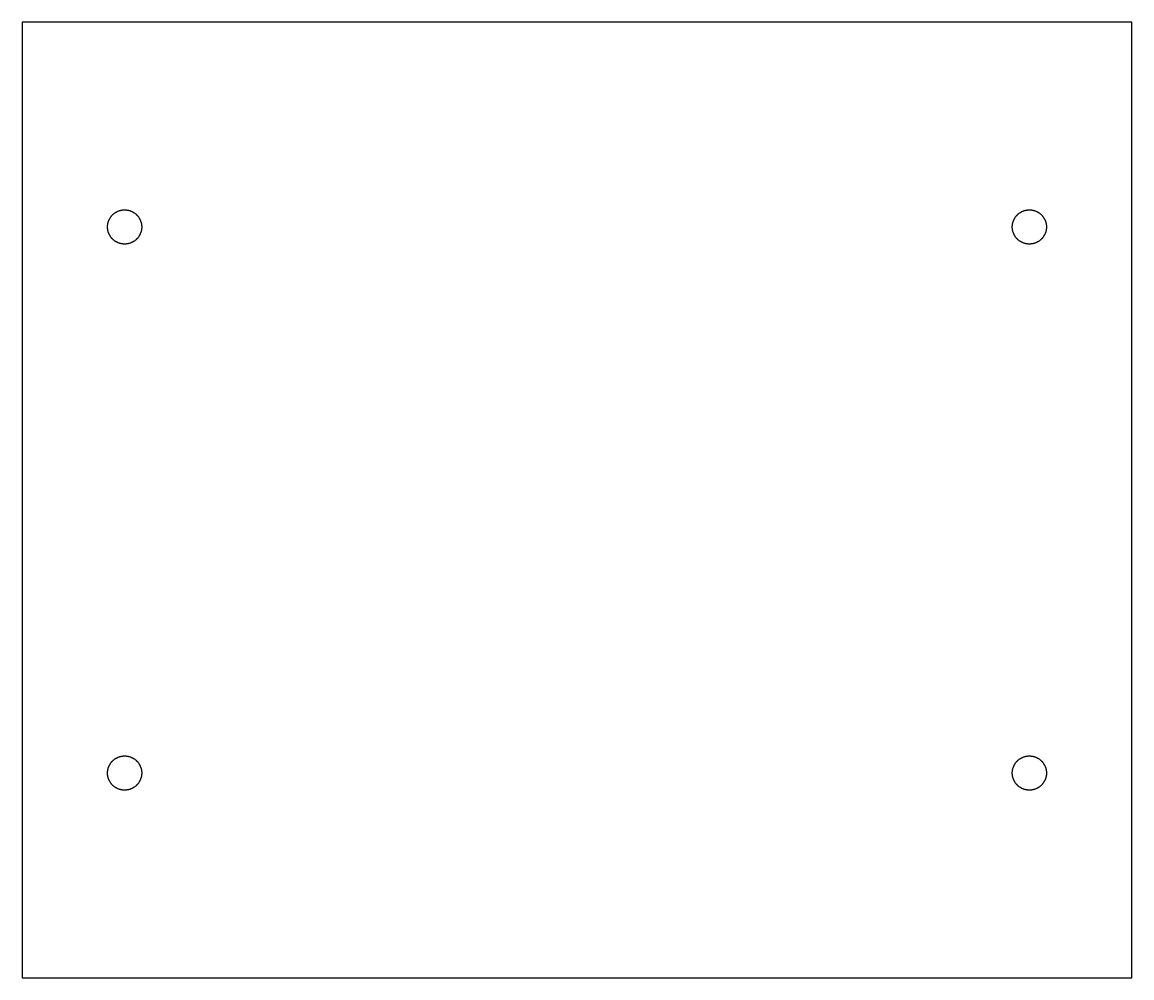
# Model space of a CAD drawing. Header units: millimetres. Extents: x -204 to 87, y -44 to 247.
# Drawn here: x -43 to 87, y 133 to 245 of the extents above; entities that cross this region are included whole.
import ezdxf

# ---------------------------------------------------------------- set-up
doc = ezdxf.new("R2010")
doc.units = ezdxf.units.MM
doc.layers.add('For Laser Cutter', color=18, linetype='Continuous', true_color=0x000000)

msp = doc.modelspace()

# ---------------------------------------------------------------- linework, layer by layer
at = {"layer": 'For Laser Cutter'}
for points in [[(87, 133), (87, 245), (-43, 245), (-43, 133)], [(-31, 219), (-31.04, 219), (-31.09, 219), (-31.13, 219), (-31.18, 219.01), (-31.23, 219.01), (-31.27, 219.02), (-31.32, 219.03), (-31.36, 219.03), (-31.41, 219.04), (-31.46, 219.05), (-31.5, 219.06), (-31.55, 219.08), (-31.6, 219.09), (-31.64, 219.11), (-31.69, 219.12), (-31.74, 219.14), (-31.78, 219.16), (-31.83, 219.18), (-31.87, 219.2), (-31.92, 219.22), (-31.96, 219.25), (-32.01, 219.27), (-32.05, 219.3), (-32.09, 219.33), (-32.14, 219.35), (-32.18, 219.38), (-32.22, 219.42), (-32.26, 219.45), (-32.3, 219.48), (-32.34, 219.51), (-32.38, 219.55), (-32.41, 219.59), (-32.45, 219.62), (-32.49, 219.66), (-32.52, 219.7), (-32.55, 219.74), (-32.58, 219.78), (-32.62, 219.82), (-32.65, 219.86), (-32.67, 219.91), (-32.7, 219.95), (-32.73, 219.99), (-32.75, 220.04), (-32.78, 220.08), (-32.8, 220.13), (-32.82, 220.17), (-32.84, 220.22), (-32.86, 220.26), (-32.88, 220.31), (-32.89, 220.36), (-32.91, 220.4), (-32.92, 220.45), (-32.94, 220.5), (-32.95, 220.54), (-32.96, 220.59), (-32.97, 220.64), (-32.97, 220.68), (-32.98, 220.73), (-32.99, 220.77), (-32.99, 220.82), (-33, 220.87), (-33, 220.91), (-33, 220.96), (-33, 221), (-33, 221.04), (-33, 221.09), (-33, 221.13), (-32.99, 221.18), (-32.99, 221.23), (-32.98, 221.27), (-32.97, 221.32), (-32.97, 221.36), (-32.96, 221.41), (-32.95, 221.46), (-32.94, 221.5), (-32.92, 221.55), (-32.91, 221.6), (-32.89, 221.64), (-32.88, 221.69), (-32.86, 221.74), (-32.84, 221.78), (-32.82, 221.83), (-32.8, 221.87), (-32.78, 221.92), (-32.75, 221.96), (-32.73, 222.01), (-32.7, 222.05), (-32.67, 222.09), (-32.65, 222.14), (-32.62, 222.18), (-32.58, 222.22), (-32.55, 222.26), (-32.52, 222.3), (-32.49, 222.34), (-32.45, 222.38), (-32.41, 222.41), (-32.38, 222.45), (-32.34, 222.49), (-32.3, 222.52), (-32.26, 222.55), (-32.22, 222.58), (-32.18, 222.62), (-32.14, 222.65), (-32.09, 222.67), (-32.05, 222.7), (-32.01, 222.73), (-31.96, 222.75), (-31.92, 222.78), (-31.87, 222.8), (-31.83, 222.82), (-31.78, 222.84), (-31.74, 222.86), (-31.69, 222.88), (-31.64, 222.89), (-31.6, 222.91), (-31.55, 222.92), (-31.5, 222.94), (-31.46, 222.95), (-31.41, 222.96), (-31.36, 222.97), (-31.32, 222.97), (-31.27, 222.98), (-31.23, 222.99), (-31.18, 222.99), (-31.13, 223), (-31.09, 223), (-31.04, 223), (-31, 223), (-30.96, 223), (-30.91, 223), (-30.87, 223), (-30.82, 222.99), (-30.77, 222.99), (-30.73, 222.98), (-30.68, 222.97), (-30.64, 222.97), (-30.59, 222.96), (-30.54, 222.95), (-30.5, 222.94), (-30.45, 222.92), (-30.4, 222.91), (-30.36, 222.89), (-30.31, 222.88), (-30.26, 222.86), (-30.22, 222.84), (-30.17, 222.82), (-30.13, 222.8), (-30.08, 222.78), (-30.04, 222.75), (-29.99, 222.73), (-29.95, 222.7), (-29.91, 222.67), (-29.86, 222.65), (-29.82, 222.62), (-29.78, 222.58), (-29.74, 222.55), (-29.7, 222.52), (-29.66, 222.49), (-29.62, 222.45), (-29.59, 222.41), (-29.55, 222.38), (-29.51, 222.34), (-29.48, 222.3), (-29.45, 222.26), (-29.42, 222.22), (-29.38, 222.18), (-29.35, 222.14), (-29.33, 222.09), (-29.3, 222.05), (-29.27, 222.01), (-29.25, 221.96), (-29.22, 221.92), (-29.2, 221.87), (-29.18, 221.83), (-29.16, 221.78), (-29.14, 221.74), (-29.12, 221.69), (-29.11, 221.64), (-29.09, 221.6), (-29.08, 221.55), (-29.06, 221.5), (-29.05, 221.46), (-29.04, 221.41), (-29.03, 221.36), (-29.03, 221.32), (-29.02, 221.27), (-29.01, 221.23), (-29.01, 221.18), (-29, 221.13), (-29, 221.09), (-29, 221.04), (-29, 221), (-29, 220.96), (-29, 220.91), (-29, 220.87), (-29.01, 220.82), (-29.01, 220.77), (-29.02, 220.73), (-29.03, 220.68), (-29.03, 220.64), (-29.04, 220.59), (-29.05, 220.54), (-29.06, 220.5), (-29.08, 220.45), (-29.09, 220.4), (-29.11, 220.36), (-29.12, 220.31), (-29.14, 220.26), (-29.16, 220.22), (-29.18, 220.17), (-29.2, 220.13), (-29.22, 220.08), (-29.25, 220.04), (-29.27, 219.99), (-29.3, 219.95), (-29.33, 219.91), (-29.35, 219.86), (-29.38, 219.82), (-29.42, 219.78), (-29.45, 219.74), (-29.48, 219.7), (-29.51, 219.66), (-29.55, 219.62), (-29.59, 219.59), (-29.62, 219.55), (-29.66, 219.51), (-29.7, 219.48), (-29.74, 219.45), (-29.78, 219.42), (-29.82, 219.38), (-29.86, 219.35), (-29.91, 219.33), (-29.95, 219.3), (-29.99, 219.27), (-30.04, 219.25), (-30.08, 219.22), (-30.13, 219.2), (-30.17, 219.18), (-30.22, 219.16), (-30.26, 219.14), (-30.31, 219.12), (-30.36, 219.11), (-30.4, 219.09), (-30.45, 219.08), (-30.5, 219.06), (-30.54, 219.05), (-30.59, 219.04), (-30.64, 219.03), (-30.68, 219.03), (-30.73, 219.02), (-30.77, 219.01), (-30.82, 219.01), (-30.87, 219), (-30.91, 219), (-30.96, 219)], [(75, 219), (74.96, 219), (74.91, 219), (74.87, 219), (74.82, 219.01), (74.77, 219.01), (74.73, 219.02), (74.68, 219.03), (74.64, 219.03), (74.59, 219.04), (74.54, 219.05), (74.5, 219.06), (74.45, 219.08), (74.4, 219.09), (74.36, 219.11), (74.31, 219.12), (74.26, 219.14), (74.22, 219.16), (74.17, 219.18), (74.13, 219.2), (74.08, 219.22), (74.04, 219.25), (73.99, 219.27), (73.95, 219.3), (73.91, 219.33), (73.86, 219.35), (73.82, 219.38), (73.78, 219.42), (73.74, 219.45), (73.7, 219.48), (73.66, 219.51), (73.62, 219.55), (73.59, 219.59), (73.55, 219.62), (73.51, 219.66), (73.48, 219.7), (73.45, 219.74), (73.42, 219.78), (73.38, 219.82), (73.35, 219.86), (73.33, 219.91), (73.3, 219.95), (73.27, 219.99), (73.25, 220.04), (73.22, 220.08), (73.2, 220.13), (73.18, 220.17), (73.16, 220.22), (73.14, 220.26), (73.12, 220.31), (73.11, 220.36), (73.09, 220.4), (73.08, 220.45), (73.06, 220.5), (73.05, 220.54), (73.04, 220.59), (73.03, 220.64), (73.03, 220.68), (73.02, 220.73), (73.01, 220.77), (73.01, 220.82), (73, 220.87), (73, 220.91), (73, 220.96), (73, 221), (73, 221.04), (73, 221.09), (73, 221.13), (73.01, 221.18), (73.01, 221.23), (73.02, 221.27), (73.03, 221.32), (73.03, 221.36), (73.04, 221.41), (73.05, 221.46), (73.06, 221.5), (73.08, 221.55), (73.09, 221.6), (73.11, 221.64), (73.12, 221.69), (73.14, 221.74), (73.16, 221.78), (73.18, 221.83), (73.2, 221.87), (73.22, 221.92), (73.25, 221.96), (73.27, 222.01), (73.3, 222.05), (73.33, 222.09), (73.35, 222.14), (73.38, 222.18), (73.42, 222.22), (73.45, 222.26), (73.48, 222.3), (73.51, 222.34), (73.55, 222.38), (73.59, 222.41), (73.62, 222.45), (73.66, 222.49), (73.7, 222.52), (73.74, 222.55), (73.78, 222.58), (73.82, 222.62), (73.86, 222.65), (73.91, 222.67), (73.95, 222.7), (73.99, 222.73), (74.04, 222.75), (74.08, 222.78), (74.13, 222.8), (74.17, 222.82), (74.22, 222.84), (74.26, 222.86), (74.31, 222.88), (74.36, 222.89), (74.4, 222.91), (74.45, 222.92), (74.5, 222.94), (74.54, 222.95), (74.59, 222.96), (74.64, 222.97), (74.68, 222.97), (74.73, 222.98), (74.77, 222.99), (74.82, 222.99), (74.87, 223), (74.91, 223), (74.96, 223), (75, 223), (75.04, 223), (75.09, 223), (75.13, 223), (75.18, 222.99), (75.23, 222.99), (75.27, 222.98), (75.32, 222.97), (75.36, 222.97), (75.41, 222.96), (75.46, 222.95), (75.5, 222.94), (75.55, 222.92), (75.6, 222.91), (75.64, 222.89), (75.69, 222.88), (75.74, 222.86), (75.78, 222.84), (75.83, 222.82), (75.87, 222.8), (75.92, 222.78), (75.96, 222.75), (76.01, 222.73), (76.05, 222.7), (76.09, 222.67), (76.14, 222.65), (76.18, 222.62), (76.22, 222.58), (76.26, 222.55), (76.3, 222.52), (76.34, 222.49), (76.38, 222.45), (76.41, 222.41), (76.45, 222.38), (76.49, 222.34), (76.52, 222.3), (76.55, 222.26), (76.58, 222.22), (76.62, 222.18), (76.65, 222.14), (76.67, 222.09), (76.7, 222.05), (76.73, 222.01), (76.75, 221.96), (76.78, 221.92), (76.8, 221.87), (76.82, 221.83), (76.84, 221.78), (76.86, 221.74), (76.88, 221.69), (76.89, 221.64), (76.91, 221.6), (76.92, 221.55), (76.94, 221.5), (76.95, 221.46), (76.96, 221.41), (76.97, 221.36), (76.97, 221.32), (76.98, 221.27), (76.99, 221.23), (76.99, 221.18), (77, 221.13), (77, 221.09), (77, 221.04), (77, 221), (77, 220.96), (77, 220.91), (77, 220.87), (76.99, 220.82), (76.99, 220.77), (76.98, 220.73), (76.97, 220.68), (76.97, 220.64), (76.96, 220.59), (76.95, 220.54), (76.94, 220.5), (76.92, 220.45), (76.91, 220.4), (76.89, 220.36), (76.88, 220.31), (76.86, 220.26), (76.84, 220.22), (76.82, 220.17), (76.8, 220.13), (76.78, 220.08), (76.75, 220.04), (76.73, 219.99), (76.7, 219.95), (76.67, 219.91), (76.65, 219.86), (76.62, 219.82), (76.58, 219.78), (76.55, 219.74), (76.52, 219.7), (76.49, 219.66), (76.45, 219.62), (76.41, 219.59), (76.38, 219.55), (76.34, 219.51), (76.3, 219.48), (76.26, 219.45), (76.22, 219.42), (76.18, 219.38), (76.14, 219.35), (76.09, 219.33), (76.05, 219.3), (76.01, 219.27), (75.96, 219.25), (75.92, 219.22), (75.87, 219.2), (75.83, 219.18), (75.78, 219.16), (75.74, 219.14), (75.69, 219.12), (75.64, 219.11), (75.6, 219.09), (75.55, 219.08), (75.5, 219.06), (75.46, 219.05), (75.41, 219.04), (75.36, 219.03), (75.32, 219.03), (75.27, 219.02), (75.23, 219.01), (75.18, 219.01), (75.13, 219), (75.09, 219), (75.04, 219)], [(-31, 159), (-30.96, 159), (-30.91, 159), (-30.87, 159), (-30.82, 158.99), (-30.77, 158.99), (-30.73, 158.98), (-30.68, 158.97), (-30.64, 158.97), (-30.59, 158.96), (-30.54, 158.95), (-30.5, 158.94), (-30.45, 158.92), (-30.4, 158.91), (-30.36, 158.89), (-30.31, 158.88), (-30.26, 158.86), (-30.22, 158.84), (-30.17, 158.82), (-30.13, 158.8), (-30.08, 158.78), (-30.04, 158.75), (-29.99, 158.73), (-29.95, 158.7), (-29.91, 158.67), (-29.86, 158.65), (-29.82, 158.62), (-29.78, 158.58), (-29.74, 158.55), (-29.7, 158.52), (-29.66, 158.49), (-29.62, 158.45), (-29.59, 158.41), (-29.55, 158.38), (-29.51, 158.34), (-29.48, 158.3), (-29.45, 158.26), (-29.42, 158.22), (-29.38, 158.18), (-29.35, 158.14), (-29.33, 158.09), (-29.3, 158.05), (-29.27, 158.01), (-29.25, 157.96), (-29.22, 157.92), (-29.2, 157.87), (-29.18, 157.83), (-29.16, 157.78), (-29.14, 157.74), (-29.12, 157.69), (-29.11, 157.64), (-29.09, 157.6), (-29.08, 157.55), (-29.06, 157.5), (-29.05, 157.46), (-29.04, 157.41), (-29.03, 157.36), (-29.03, 157.32), (-29.02, 157.27), (-29.01, 157.23), (-29.01, 157.18), (-29, 157.13), (-29, 157.09), (-29, 157.04), (-29, 157), (-29, 156.96), (-29, 156.91), (-29, 156.87), (-29.01, 156.82), (-29.01, 156.77), (-29.02, 156.73), (-29.03, 156.68), (-29.03, 156.64), (-29.04, 156.59), (-29.05, 156.54), (-29.06, 156.5), (-29.08, 156.45), (-29.09, 156.4), (-29.11, 156.36), (-29.12, 156.31), (-29.14, 156.26), (-29.16, 156.22), (-29.18, 156.17), (-29.2, 156.13), (-29.22, 156.08), (-29.25, 156.04), (-29.27, 155.99), (-29.3, 155.95), (-29.33, 155.91), (-29.35, 155.86), (-29.38, 155.82), (-29.42, 155.78), (-29.45, 155.74), (-29.48, 155.7), (-29.51, 155.66), (-29.55, 155.62), (-29.59, 155.59), (-29.62, 155.55), (-29.66, 155.51), (-29.7, 155.48), (-29.74, 155.45), (-29.78, 155.42), (-29.82, 155.38), (-29.86, 155.35), (-29.91, 155.33), (-29.95, 155.3), (-29.99, 155.27), (-30.04, 155.25), (-30.08, 155.22), (-30.13, 155.2), (-30.17, 155.18), (-30.22, 155.16), (-30.26, 155.14), (-30.31, 155.12), (-30.36, 155.11), (-30.4, 155.09), (-30.45, 155.08), (-30.5, 155.06), (-30.54, 155.05), (-30.59, 155.04), (-30.64, 155.03), (-30.68, 155.03), (-30.73, 155.02), (-30.77, 155.01), (-30.82, 155.01), (-30.87, 155), (-30.91, 155), (-30.96, 155), (-31, 155), (-31.04, 155), (-31.09, 155), (-31.13, 155), (-31.18, 155.01), (-31.23, 155.01), (-31.27, 155.02), (-31.32, 155.03), (-31.36, 155.03), (-31.41, 155.04), (-31.46, 155.05), (-31.5, 155.06), (-31.55, 155.08), (-31.6, 155.09), (-31.64, 155.11), (-31.69, 155.12), (-31.74, 155.14), (-31.78, 155.16), (-31.83, 155.18), (-31.87, 155.2), (-31.92, 155.22), (-31.96, 155.25), (-32.01, 155.27), (-32.05, 155.3), (-32.09, 155.33), (-32.14, 155.35), (-32.18, 155.38), (-32.22, 155.42), (-32.26, 155.45), (-32.3, 155.48), (-32.34, 155.51), (-32.38, 155.55), (-32.41, 155.59), (-32.45, 155.62), (-32.49, 155.66), (-32.52, 155.7), (-32.55, 155.74), (-32.58, 155.78), (-32.62, 155.82), (-32.65, 155.86), (-32.67, 155.91), (-32.7, 155.95), (-32.73, 155.99), (-32.75, 156.04), (-32.78, 156.08), (-32.8, 156.13), (-32.82, 156.17), (-32.84, 156.22), (-32.86, 156.26), (-32.88, 156.31), (-32.89, 156.36), (-32.91, 156.4), (-32.92, 156.45), (-32.94, 156.5), (-32.95, 156.54), (-32.96, 156.59), (-32.97, 156.64), (-32.97, 156.68), (-32.98, 156.73), (-32.99, 156.77), (-32.99, 156.82), (-33, 156.87), (-33, 156.91), (-33, 156.96), (-33, 157), (-33, 157.04), (-33, 157.09), (-33, 157.13), (-32.99, 157.18), (-32.99, 157.23), (-32.98, 157.27), (-32.97, 157.32), (-32.97, 157.36), (-32.96, 157.41), (-32.95, 157.46), (-32.94, 157.5), (-32.92, 157.55), (-32.91, 157.6), (-32.89, 157.64), (-32.88, 157.69), (-32.86, 157.74), (-32.84, 157.78), (-32.82, 157.83), (-32.8, 157.87), (-32.78, 157.92), (-32.75, 157.96), (-32.73, 158.01), (-32.7, 158.05), (-32.67, 158.09), (-32.65, 158.14), (-32.62, 158.18), (-32.58, 158.22), (-32.55, 158.26), (-32.52, 158.3), (-32.49, 158.34), (-32.45, 158.38), (-32.41, 158.41), (-32.38, 158.45), (-32.34, 158.49), (-32.3, 158.52), (-32.26, 158.55), (-32.22, 158.58), (-32.18, 158.62), (-32.14, 158.65), (-32.09, 158.67), (-32.05, 158.7), (-32.01, 158.73), (-31.96, 158.75), (-31.92, 158.78), (-31.87, 158.8), (-31.83, 158.82), (-31.78, 158.84), (-31.74, 158.86), (-31.69, 158.88), (-31.64, 158.89), (-31.6, 158.91), (-31.55, 158.92), (-31.5, 158.94), (-31.46, 158.95), (-31.41, 158.96), (-31.36, 158.97), (-31.32, 158.97), (-31.27, 158.98), (-31.23, 158.99), (-31.18, 158.99), (-31.13, 159), (-31.09, 159), (-31.04, 159)], [(75, 159), (75.04, 159), (75.09, 159), (75.13, 159), (75.18, 158.99), (75.23, 158.99), (75.27, 158.98), (75.32, 158.97), (75.36, 158.97), (75.41, 158.96), (75.46, 158.95), (75.5, 158.94), (75.55, 158.92), (75.6, 158.91), (75.64, 158.89), (75.69, 158.88), (75.74, 158.86), (75.78, 158.84), (75.83, 158.82), (75.87, 158.8), (75.92, 158.78), (75.96, 158.75), (76.01, 158.73), (76.05, 158.7), (76.09, 158.67), (76.14, 158.65), (76.18, 158.62), (76.22, 158.58), (76.26, 158.55), (76.3, 158.52), (76.34, 158.49), (76.38, 158.45), (76.41, 158.41), (76.45, 158.38), (76.49, 158.34), (76.52, 158.3), (76.55, 158.26), (76.58, 158.22), (76.62, 158.18), (76.65, 158.14), (76.67, 158.09), (76.7, 158.05), (76.73, 158.01), (76.75, 157.96), (76.78, 157.92), (76.8, 157.87), (76.82, 157.83), (76.84, 157.78), (76.86, 157.74), (76.88, 157.69), (76.89, 157.64), (76.91, 157.6), (76.92, 157.55), (76.94, 157.5), (76.95, 157.46), (76.96, 157.41), (76.97, 157.36), (76.97, 157.32), (76.98, 157.27), (76.99, 157.23), (76.99, 157.18), (77, 157.13), (77, 157.09), (77, 157.04), (77, 157), (77, 156.96), (77, 156.91), (77, 156.87), (76.99, 156.82), (76.99, 156.77), (76.98, 156.73), (76.97, 156.68), (76.97, 156.64), (76.96, 156.59), (76.95, 156.54), (76.94, 156.5), (76.92, 156.45), (76.91, 156.4), (76.89, 156.36), (76.88, 156.31), (76.86, 156.26), (76.84, 156.22), (76.82, 156.17), (76.8, 156.13), (76.78, 156.08), (76.75, 156.04), (76.73, 155.99), (76.7, 155.95), (76.67, 155.91), (76.65, 155.86), (76.62, 155.82), (76.58, 155.78), (76.55, 155.74), (76.52, 155.7), (76.49, 155.66), (76.45, 155.62), (76.41, 155.59), (76.38, 155.55), (76.34, 155.51), (76.3, 155.48), (76.26, 155.45), (76.22, 155.42), (76.18, 155.38), (76.14, 155.35), (76.09, 155.33), (76.05, 155.3), (76.01, 155.27), (75.96, 155.25), (75.92, 155.22), (75.87, 155.2), (75.83, 155.18), (75.78, 155.16), (75.74, 155.14), (75.69, 155.12), (75.64, 155.11), (75.6, 155.09), (75.55, 155.08), (75.5, 155.06), (75.46, 155.05), (75.41, 155.04), (75.36, 155.03), (75.32, 155.03), (75.27, 155.02), (75.23, 155.01), (75.18, 155.01), (75.13, 155), (75.09, 155), (75.04, 155), (75, 155), (74.96, 155), (74.91, 155), (74.87, 155), (74.82, 155.01), (74.77, 155.01), (74.73, 155.02), (74.68, 155.03), (74.64, 155.03), (74.59, 155.04), (74.54, 155.05), (74.5, 155.06), (74.45, 155.08), (74.4, 155.09), (74.36, 155.11), (74.31, 155.12), (74.26, 155.14), (74.22, 155.16), (74.17, 155.18), (74.13, 155.2), (74.08, 155.22), (74.04, 155.25), (73.99, 155.27), (73.95, 155.3), (73.91, 155.33), (73.86, 155.35), (73.82, 155.38), (73.78, 155.42), (73.74, 155.45), (73.7, 155.48), (73.66, 155.51), (73.62, 155.55), (73.59, 155.59), (73.55, 155.62), (73.51, 155.66), (73.48, 155.7), (73.45, 155.74), (73.42, 155.78), (73.38, 155.82), (73.35, 155.86), (73.33, 155.91), (73.3, 155.95), (73.27, 155.99), (73.25, 156.04), (73.22, 156.08), (73.2, 156.13), (73.18, 156.17), (73.16, 156.22), (73.14, 156.26), (73.12, 156.31), (73.11, 156.36), (73.09, 156.4), (73.08, 156.45), (73.06, 156.5), (73.05, 156.54), (73.04, 156.59), (73.03, 156.64), (73.03, 156.68), (73.02, 156.73), (73.01, 156.77), (73.01, 156.82), (73, 156.87), (73, 156.91), (73, 156.96), (73, 157), (73, 157.04), (73, 157.09), (73, 157.13), (73.01, 157.18), (73.01, 157.23), (73.02, 157.27), (73.03, 157.32), (73.03, 157.36), (73.04, 157.41), (73.05, 157.46), (73.06, 157.5), (73.08, 157.55), (73.09, 157.6), (73.11, 157.64), (73.12, 157.69), (73.14, 157.74), (73.16, 157.78), (73.18, 157.83), (73.2, 157.87), (73.22, 157.92), (73.25, 157.96), (73.27, 158.01), (73.3, 158.05), (73.33, 158.09), (73.35, 158.14), (73.38, 158.18), (73.42, 158.22), (73.45, 158.26), (73.48, 158.3), (73.51, 158.34), (73.55, 158.38), (73.59, 158.41), (73.62, 158.45), (73.66, 158.49), (73.7, 158.52), (73.74, 158.55), (73.78, 158.58), (73.82, 158.62), (73.86, 158.65), (73.91, 158.67), (73.95, 158.7), (73.99, 158.73), (74.04, 158.75), (74.08, 158.78), (74.13, 158.8), (74.17, 158.82), (74.22, 158.84), (74.26, 158.86), (74.31, 158.88), (74.36, 158.89), (74.4, 158.91), (74.45, 158.92), (74.5, 158.94), (74.54, 158.95), (74.59, 158.96), (74.64, 158.97), (74.68, 158.97), (74.73, 158.98), (74.77, 158.99), (74.82, 158.99), (74.87, 159), (74.91, 159), (74.96, 159)]]:
    msp.add_lwpolyline(points, close=True, dxfattribs=at)

doc.saveas('drawing.dxf')
